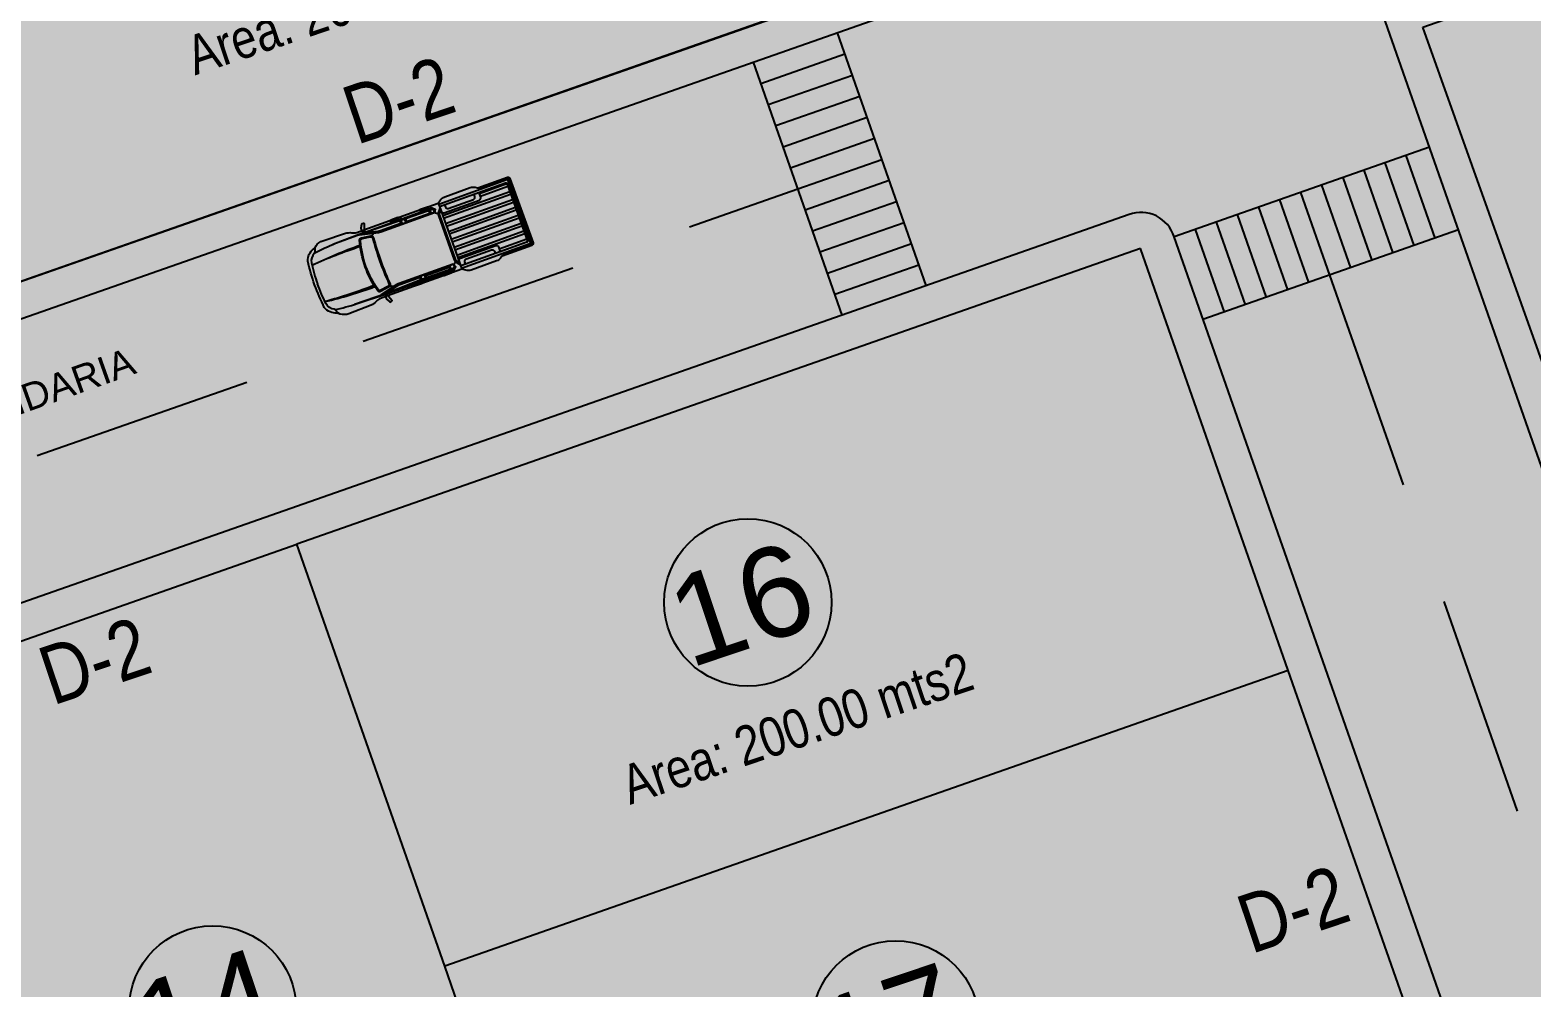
# Model space of a CAD drawing. Header units: millimetres. Extents: x 603733 to 1211550, y 1310999 to 2622648.
# Drawn here: x 604440.85 to 604474.45, y 1311220 to 1311241.42 of the extents above; entities that cross this region are included whole.
import ezdxf

# ---------------------------------------------------------------- set-up
doc = ezdxf.new("R2010")
doc.units = ezdxf.units.MM
for name, color, linetype in [('BOULEVARD', 3, 'Continuous'), ('ROTULOS LOTES', 1, 'Continuous'), ('texto', 7, 'Continuous')]:
    doc.layers.add(name, color=color, linetype=linetype)
doc.styles.add('PUNTOS PI', font='arial.ttf', dxfattribs={"height": 2.75})
doc.styles.add('ROTULOS', font='arial.ttf', dxfattribs={"height": 3})
doc.styles.add('TSN - Arial Narrow', font='ARIALN.TTF')

# ---------------------------------------------------------------- blocks, each defined once
blk = doc.blocks.new('A$C07152BA5')
for color, points in [(253, [(0.2166324381255227, 1.972851275235079, -0.2596389835430822), (0.369571372051724, 2.125920849852264, 0.2202862808786482), (0.4055565011198518, 2.167643316547572, -0.1133709259093873), (0.4381577878810122, 2.226780023976051, 0.2633922538076526), (0.1588966560084384, 2.044871327234434, 0.01702397132734076), (0.04505931772292016, 1.505241967504862, 0.01702397132734192), (-5.890615240033981e-08, 0.9555798550136363, 0.2633922536187772), (0.2156592593841569, 0.7014763091835783, -0.1133709254286114), (0.2013097516028211, 0.7674618049059063, 0.2202862809127305), (0.1787427731323987, 0.8177253627218306, -0.259638983544986), (0.07590343954507262, 1.008105728309602, -0.03307258661391017), (0.1143259765804898, 1.49513603009805, -0.03307284082326972)]), (20, [(1.217280335512162, 0.8693700162669643, -0.1061314572311136), (1.350079627612536, 1.77975470597654, 0.02644318014039986), (0.2015793965871566, 1.918342938648408, 0.02924573563146822), (0.1143246918267526, 1.495127222565044, 0.0292442766892154), (0.07704877263023935, 1.064642804667229, 0.02644318014170535)]), (22, [(1.529334117774852, 0.6942655483726412), (1.568206767202355, 0.6637316602282226), (1.613482897519134, 0.6400206864345819), (1.675932551734149, 0.6448907360900193), (1.853745444212109, 1.863859093049541), (1.752959398203529, 1.902663715882227), (1.720414109411649, 1.885399373946711), (1.694822005811147, 1.864694993011653), (1.699151180218905, 1.858419748255983), (1.704689484089613, 1.822090407600626), (1.602902520098723, 1.277996851364151), (1.545019649434835, 0.727498933672905), (1.531602734001353, 0.6965350788086653)]), (20, [(1.910737716010772, 1.850760922301561, -0.04056839103574849), (1.853743861429393, 1.863859594799578, 1.149957615669228e-06), (1.853745444212109, 1.863859093049541), (1.752959398203529, 1.902663715882227, -0.0804623458597294), (1.685527131077833, 1.873560790438205, -0.2991901582828784), (1.704689484089613, 1.822090407600626, 0.04011002674693965), (1.545019649434835, 0.727498933672905, -0.1738268921655171), (1.531602734001353, 0.6965350788086653, 0.1247764595948846), (1.613482897519134, 0.6400206864345819), (1.675932551734149, 0.6448907360900193, -0.04056723918563349), (1.734291619271971, 0.6411624196916819), (2.998699315823615, 0.456670688232407), (3.006807050900534, 0.4325648781377822, -0.4207665491765686), (3.0840246375883, 0.4640176824759692, -0.1879680064295329), (3.067698489874601, 0.5347800806630403), (3.218970701564103, 1.571802968392149, -0.1599977302912152), (3.246794291771948, 1.627658267039806, -0.4426854633686685), (3.181528548477218, 1.675400231499225), (3.175159846665338, 1.666368142701685)]), (251, [(4.154267695615999, 0.1124685693066567, 0.1270166537925959), (4.054848500876687, 0.1017064268235117), (4.752080639824271, 4.330649971961975e-08, 0.4142135623730938), (4.803104860126041, 0.03803330427035689), (5.023965064203367, 1.552105744136497, 0.4142135623730938), (4.985931803123094, 1.603129964321852), (4.28869966417551, 1.704836348071694, 0.1270166537925254), (4.380901659373194, 1.66612211172469), (4.98232320335228, 1.578391775023192, -0.4142135623730949), (4.999226874904707, 1.555714343907312), (4.778366670827381, 0.04164190404117107, -0.4142135623730944), (4.755689239595085, 0.02473823260515928)]), (251, [(3.092436679173261, 0.5311714806593955, 0.1492762952438902), (3.099048653921577, 0.4878666198557571), (3.143023142827696, 0.4125586302297437), (3.326070904254689, 1.667413808930515), (3.262416013039833, 1.607805891596452, 0.1492762950977377), (3.243708890862763, 1.568194368621334)])]:
    blk.add_hatch(color=color).paths.add_polyline_path(points)
h = blk.add_hatch(color=22)
h.paths.add_polyline_path([(0.07704877263020782, 1.064642804666103, 0.003829806035672016), (0.07590235978455467, 1.008020008602191, 0.2416943549763166), (0.1664288778592814, 0.8261685555603308, -0.1278257627530451), (0.190759621746215, 0.8038987469746687, 0.02242338460043527), (0.6279922961769361, 0.6978598586025244), (1.243524973957816, 0.6029748568690205, -0.363273079195186), (1.255085580633022, 0.6120715695433319), (1.613482897698635, 0.6400206865534575, -0.1247764596712237), (1.531602734058211, 0.6965350787367254, -0.207088711828794), (1.495168461115099, 0.6807303454261273), (1.281474726740271, 0.6805410832166672, -0.3759278168440105), (1.231874317745678, 0.723893475253135, -0.01278260194916101), (1.219821907069626, 0.8352814223680948, -0.02820947151564502)])
h.paths.add_polyline_path([(1.362253199581984, 1.811696778048919, -0.01278260196719675), (1.405622988590039, 1.915000199107453, -0.3759278168440063), (1.465540778823197, 1.942376993596554), (1.690898368874653, 1.874983648228335, 0.0743776392316823), (1.752959398171518, 1.902663715835065), (1.459810602944344, 2.015531804878265, -0.363273078263199), (1.451330340822102, 2.027551911604538), (0.8343418431135965, 2.112456773974112, 0.02242338454582682), (0.3850372504021364, 2.135738515638277, -0.1278257632484674), (0.355358679112506, 2.121347133498489, 0.2416943553902637), (0.2166558903640389, 1.972933731098754, 0.003829806027245087), (0.2015793965869368, 1.91834293864759, -0.02820947151863493)])
h.paths.add_polyline_path([(3.12123004172463, 0.2631594482809303), (3.132184439571574, 0.3382556024007499, 0.1699505695374527), (3.119587191264145, 0.4031154527328908), (3.084024637470597, 0.4640176826775396, 0.4207665483346977), (3.006807050878896, 0.4325648781774363), (3.025488566607237, 0.3770212440285832), (2.946273305951401, 0.3263724608063625), (2.93127039493993, 0.3464998919516799), (2.923324527669963, 0.2920282468127727)])
h.paths.add_polyline_path([(3.306309120263904, 1.683158310130239, 0.1699505695374419), (3.336909607518464, 1.741716836811975), (3.347864005365409, 1.816812990931794), (3.149958491454503, 1.845681789418265), (3.142012624067658, 1.791210144276177), (3.179860307602212, 1.785689241252839), (3.223585815634578, 1.735045820707455), (3.181528548380484, 1.675400231372652, 0.4426854635167763), (3.246794291761641, 1.627658267082927, -0.02715364496178451), (3.254830853198655, 1.634952866239473)])
h = blk.add_hatch(color=253)
h.paths.add_polyline_path([(0.1907596216769889, 0.8038987470790744, -0.1478048092491073), (0.2013097516028211, 0.7674618049059063, 0.2038558458128414), (0.2462618624558672, 0.6582757839933038, 0.1668822820599795), (0.4219244545092806, 0.5739998240023851), (0.9530465304851532, 0.5117843190673739, 0.1159471966539703), (1.08944232063368, 0.5274364140350372), (1.105912549886853, 0.5333575699478388, -0.1231085121622859), (1.202443026355468, 0.5430560242384672), (1.327128260978498, 0.5248679867945611), (1.349731268011965, 0.5769266341812909), (0.691924050450325, 0.68578926846385, -0.02566630790614245)])
h.paths.add_polyline_path([(2.699676226708107, 0.324652187526226, -0.4142135623730946), (2.686998473014683, 0.3416602609213442), (2.68880277290009, 0.3540293555706739, -0.4142135623730951), (2.705810846295208, 0.3667071091476828), (2.874030533246696, 0.342168630566448, -0.4142135623730951), (2.88670828694012, 0.3251605569384992), (2.884903987054713, 0.3127914622891694, -0.4142135623730951), (2.86789591354318, 0.3001137087121606), (2.923324527684599, 0.2920282469131052), (2.931270394939929, 0.3464998919516802), (2.235943439882249, 0.4479283634573221), (2.227997572626919, 0.3934567181859165)])
h.paths.add_polyline_path([(1.391802025726065, 0.5710646414663643), (1.369475964922458, 0.519123048055917, -0.01194926116781115), (1.370590867823921, 0.5185280258301646), (2.004349271534011, 0.4260806587990373, -0.4142135623730943), (1.991671517840587, 0.4430887324269861), (1.993475817842409, 0.4554578268434852, -0.4142135623730951), (2.010483891237527, 0.4681355806533247), (2.178703578189015, 0.4435971018392593, -0.4142135623730951), (2.191381331766024, 0.4265890284441411), (2.189577031880617, 0.4142199337948114, -0.414213562373095), (2.172568958485499, 0.4015421802178025), (2.227997572626919, 0.3934567181859165), (2.235943439882249, 0.4479283634573221)])
h.paths.add_polyline_path([(3.142012624070048, 1.791210144292563), (3.149958491441794, 1.845681789331138), (3.094529877300374, 1.853767251363024, -0.4142135623730951), (3.107207630993798, 1.836759177967906), (3.105403330991976, 1.824390083318576, -0.4142135623730951), (3.088395257596858, 1.811712329508737), (2.92017557064537, 1.836250808322802, -0.4142135623730951), (2.907497817068361, 1.85325888171792), (2.909302116953768, 1.86562797636725, -0.4142135623730945), (2.926310190348886, 1.878305729944259), (2.454631536267698, 1.94711026083678), (2.446685669012368, 1.892638615565374)])
h.paths.add_polyline_path([(1.597224831581116, 2.072181568248197, -0.01194926116786598), (1.595986410160549, 2.071929829427972), (1.602544254972599, 2.015774893807247), (2.446685669012368, 1.892638615565374), (2.454631536267698, 1.94711026083678), (2.399202922126278, 1.955195722635835, -0.4142135623730951), (2.411880675819702, 1.938187649240717), (2.410076375934295, 1.925818554591388, -0.4142135623730949), (2.393068302539177, 1.913140801014379), (2.224848615587689, 1.937679279828444, -0.4142135623730951), (2.212170861894265, 1.954687353223562), (2.213975161779672, 1.967056447872892, -0.4142135623730945), (2.230983235291205, 1.979734201449901)])
h.paths.add_polyline_path([(0.6722433689283207, 2.290021826513112, 0.166882282059965), (0.4798260347452015, 2.259438282810152, 0.2038558458128223), (0.4055565011221915, 2.167643316555768, -0.1478048092492731), (0.3850372502347454, 2.135738515527919, -0.02566630790613953), (0.8990576798096299, 2.105761331273243), (1.560552036971785, 2.022175303660333), (1.553762224735692, 2.078521529445425), (1.429076989996247, 2.096709566889331, -0.1231085121619218), (1.339339481084608, 2.133579234359786), (1.325247037922964, 2.143958617001772, 0.1159471966536159), (1.199006163049489, 2.197921948740259)])
h = blk.add_hatch(color=253)
h.paths.add_polyline_path([(3.893284788937308, 0.06468763435259461, 0.1385523434527567), (4.001114172046073, 0.0788399821612984), (4.04643831262365, 0.09831622149795294, -0.1385523434527547), (4.154267695615999, 0.1124685693066567), (4.755689239595085, 0.02473823260515928, 0.4142135623730944), (4.778366670827381, 0.04164190404117107), (4.792801070143469, 0.1405946610029787), (4.764235869748518, 0.1447615132201463), (4.753973011858761, 0.07440610299818218, -0.4142135623731094), (4.731295580626465, 0.05750243156217039), (3.125401583034545, 0.291756795020774), (3.12123004172463, 0.2631594482809305), (3.186603278852999, 0.2029821828473359, 0.1509271441035683), (3.293187092174776, 0.1522248592227697)])
h.paths.add_polyline_path([(4.764235869748518, 0.1447615132201463), (4.792801070143469, 0.1405946610029787), (4.98479247558862, 1.456761586945504), (4.956227275193669, 1.460928438929841)])
h.paths.add_polyline_path([(4.966490133083425, 1.531283849151805), (4.956227275193669, 1.460928438929841), (4.98479247558862, 1.456761586945504), (4.999226874904707, 1.555714343907312, 0.4142135623730949), (4.98232320335228, 1.578391775023192), (4.380901659373194, 1.66612211172469, -0.1385523434528836), (4.281608393765055, 1.710487776435912), (4.243736601551063, 1.742099941475317, 0.1385523434528831), (4.144443336059339, 1.786465606186539), (3.544345639180392, 1.874002831056714, 0.1509271441034992), (3.42770363681484, 1.855807819636539), (3.347864005365409, 1.816812990931794), (3.343692464055493, 1.788215644191951), (4.949586461530998, 1.553961280500516, -0.4142135623730944)])
h = blk.add_hatch(color=254)
h.paths.add_polyline_path([(3.206077646114863, 0.4984241321217269, 0.4142135623730951), (3.149384067975916, 0.4561649532988667), (3.132618782692589, 0.3412331736180931), (3.251362091163173, 0.3239118945784867), (3.259466736810282, 0.3794720200821757, -0.4142135623732612), (3.316160314949229, 0.4217311989050359), (3.909197270753793, 0.3352239357773215, -0.4142135623730945), (3.951456449693069, 0.278530357638374), (3.943351803929545, 0.2229702321346849), (4.062095112400129, 0.2056489528622478), (4.078860397567041, 0.3205807325430214, 0.414213562373095), (4.036601218744181, 0.3772743106819689)])
h.paths.add_polyline_path([(3.489373106043786, 1.609164282912388, -0.4142135623732612), (3.44711392710451, 1.665857861051336), (3.455218572751619, 1.721417986555025), (3.33647526439745, 1.738739265594631), (3.319709979114123, 1.623807485913858, 0.4142135623730951), (3.361969158053398, 1.56711390777491), (4.192492730682716, 1.445964086335152, 0.4142135623730951), (4.249186308821663, 1.488223265158013), (4.26595159410499, 1.603155045071617), (4.147208285634406, 1.620476324111223), (4.139103639987297, 1.564916198607534, -0.4142135623730945), (4.08241006184835, 1.522657019784674)])
h.paths.add_polyline_path([(3.343692464055493, 1.788215644191951), (3.336909607518464, 1.741716836811975), (3.33647526439745, 1.738739265594631), (4.892892883392051, 1.511702101677656, -0.4142135623730951), (4.909796554944478, 1.489024670328945), (4.906750896712765, 1.4681456387043), (4.956227275193669, 1.460928438929841), (4.966490133083425, 1.531283849151805, 0.4142135623730944), (4.949586461530998, 1.553961280500516)])
h.paths.add_polyline_path([(4.906750896712765, 1.4681456387043), (4.714759491151199, 0.1519787127617747), (4.764235869748518, 0.1447615132201463), (4.956227275193669, 1.460928438929841)])
h.paths.add_polyline_path([(4.714759491151199, 0.1519787127617747), (4.711713832919486, 0.1310996811371297, -0.4142135623730958), (4.68903640168719, 0.1141960094682872), (3.132618782692589, 0.3412331736180931), (3.132184439571574, 0.3382556024007499), (3.125401583034545, 0.291756795020774), (4.731295580626465, 0.05750243156217039, 0.4142135623730964), (4.753973011858761, 0.07440610299818218), (4.764235869748518, 0.1447615132201463)])
h = blk.add_hatch(color=255)
h.paths.add_polyline_path([(3.943351803908866, 0.222970231992921), (3.951456449693069, 0.278530357638374, 0.4142135623730945), (3.909197270753793, 0.3352239357773215), (3.316160314949229, 0.4217311989050359, 0.4142135623730946), (3.259466736810282, 0.3794720200821757), (3.251362091150678, 0.3239118944928253)])
h.paths.add_polyline_path([(4.08241006184835, 1.522657019784674, 0.4142135623730946), (4.139103639987297, 1.564916198607534), (4.147208285631049, 1.620476324088213), (3.455218572744085, 1.721417986503385), (3.44711392710451, 1.665857861051336, 0.4142135623730945), (3.489373106043786, 1.609164282912388)])
h = blk.add_hatch()
h.set_pattern_fill('ANSI32', scale=0.5, angle=126.7007068955071, style=0)
h.set_pattern_definition([(171.7007068955071, (-15.16962535120547, -3.519906194182113), (-0.02706449860558336, -0.185536419376974), []), (171.7007068955071, (-15.22244932467584, -3.449039221741259), (-0.02706449860558336, -0.185536419376974), [])])
edge = h.paths.add_edge_path()
edge.add_line((4.892892883392051, 1.511702101677656), (4.26595159410499, 1.603155045071617))
edge.add_line((4.26595159410499, 1.603155045071617), (4.249186308821663, 1.488223265390843))
edge.add_arc((4.199709930340759, 1.495440464932472), 0.04999999999999716, -98.29929310449688, -8.29929310449188, ccw=False)
edge.add_line((4.192492730682716, 1.445964086335152), (3.361969158053398, 1.56711390777491))
edge.add_arc((3.369186357711442, 1.616590286372229), 0.05000000000000071, 171.7007068955193, 261.70070689550715, ccw=False)
edge.add_line((3.319709979114123, 1.623807485913858), (3.149384067859501, 0.4561649532988667))
edge.add_line((3.149384067975916, 0.4561649532988667), (3.158618304063566, 0.4786221529357135))
edge.add_line((3.158618304063566, 0.4786221531685442), (3.178082684869878, 0.4944261510390788))
edge.add_line((3.178082684869878, 0.4944261510390788), (3.206077646114863, 0.4984241321217269))
edge.add_line((3.206077646114863, 0.4984241321217269), (4.036601218744181, 0.3772743106819689))
edge.add_arc((4.029384019086137, 0.3277979323174804), 0.05000000000000071, -8.29929310449188, 81.70070689550721, ccw=False)
edge.add_line((4.078860397567041, 0.3205807325430214), (4.062095112283714, 0.2056489528622478))
edge.add_line((4.062095112400129, 0.2056489528622478), (4.68903640168719, 0.1141960094682872))
edge.add_arc((4.691923281527124, 0.1339865608606488), 0.01999999999999957, 261.7007068955072, 351.7007068955072)
edge.add_line((4.711713832919486, 0.1310996811371297), (4.909796554944478, 1.489024670328945))
edge.add_arc((4.890006003552116, 1.491911550285295), 0.01999999999999957, -8.299293104492884, 81.70070689550712)
at = {"color": 7}
for p, q in [((2.400478039751761, 1.86906149960123, 32.67499999999999), (2.39217826013919, 1.812163664260879, 32.67499999999999)), ((2.514273710316047, 1.852461940608919, 32.67499999999999), (2.502365330932662, 1.770825915969908, 32.67499999999999)), ((3.336909607518464, 1.741716836811975, 32.67499999999999), (3.132184439571574, 0.3382556024007499, 32.67499999999999)), ((4.98479247558862, 1.456761586945504, 32.67499999999999), (4.906750896712765, 1.4681456387043, 32.67499999999999)), ((2.198396450141445, 0.4837229016702622, 32.67499999999999), (2.206696229754016, 0.5406207370106131, 32.67499999999999)), ((2.312192120705731, 0.4671233424451202, 32.67499999999999), (2.324100500089116, 0.5487593670841306, 32.67499999999999)), ((4.792801070143469, 0.1405946610029787, 32.67499999999999), (4.714759491151199, 0.1519787127617747, 32.67499999999999))]:
    blk.add_line(p, q, dxfattribs=at)
at = {"color": 7, "elevation": 32.67499999999999}
for points in [[(1.327128260978498, 0.5248679867945611), (1.202443026355468, 0.5430560242384672, 0.1231085121622605), (1.105912549886853, 0.5333575699478388), (1.08944232063368, 0.5274364140350372, -0.1159471966539582), (0.9530465304851532, 0.5117843190673739), (0.4219244545092806, 0.5739998240023851, -0.1668822820599636), (0.2462618624558672, 0.6582757839933038), (0.1930336904479191, 0.7107265673112124, -0.2441598973697272), (-5.890615284442902e-08, 0.9555798550136387, -0.01702397132734127), (0.0450593177229166, 1.505241967504844, -0.01702397132734127), (0.1588966560084373, 2.044871327234432, -0.2441598973697272), (0.4138325622770935, 2.224378554383293), (0.4798260347452015, 2.259438282810152, -0.1668822820599636), (0.6722433689283207, 2.290021826513112), (1.199006163049489, 2.197921948740259, -0.1159471966539582), (1.325247037922964, 2.143958617001772), (1.339339481084608, 2.133579234359786, 0.1231085121622605), (1.429076989996247, 2.096709566889331), (1.553762224735692, 2.078521529445425)], [(0.4798260347452015, 2.259438282810152, 0.2038558458119732), (0.4055565011221915, 2.167643316555768, -0.2202862809127305), (0.3695713720517233, 2.125920849852264, 0.259638983544986), (0.2166324381250888, 1.972851275233552, 0.03307271371853571), (0.1143262475961819, 1.495137888006866, 0.03307271371853571)], [(0.3710148119134828, 2.13581612566486, -0.02636531875948369), (0.8990576798096299, 2.105761331273243), (1.560552036971785, 2.022175303660333)], [(3.175159846665338, 1.666368142701685), (1.910723739303648, 1.850762960501015, -0.04055744074929812), (1.853745444212109, 1.863859093049541), (1.459810602944344, 2.015531804878265, -0.3632730766260101), (1.451330340816639, 2.027551911538467)], [(3.176724140765145, 1.67245610198006), (1.911633106414229, 1.856996984221041, -0.04066265233794355), (1.855507211643271, 1.869909611530602), (1.461427069501951, 2.02162089641206, -0.3372162360519412), (1.457591652055271, 2.026554316980764)], [(1.350079627707601, 1.779754705959931, 0.02644318014201505), (0.2015793966129422, 1.918342938646674, -0.02820947151757226), (1.362253199564293, 1.811696778051555)], [(2.39217826013919, 1.812163664260879), (1.915241706185043, 1.881735173519701, -0.04031900665301965), (1.863503315253183, 1.893601013580337), (1.54205401299987, 2.01507163583301)], [(3.347864005365409, 1.816812990931794), (3.336909607518464, 1.741716836811975, -0.1699505695374419), (3.306309120263904, 1.683158310130239), (3.254830853198655, 1.634952866239473, 0.1879680064295802), (3.218970701564103, 1.571802968392149), (3.067698489874601, 0.5347800806630403, 0.1879680064295881), (3.0840246375883, 0.4640176824759692), (3.119587191264145, 0.4031154527328908, -0.1699505695374527), (3.132184439571574, 0.3382556024007499), (3.12123004172463, 0.2631594482809305)], [(3.347864005365409, 1.816812990931794), (3.42770363681484, 1.855807819636539, -0.1509271441035182), (3.544345639180392, 1.874002831056714), (4.144443336059339, 1.786465606186539, -0.1385523434528273), (4.243736601551063, 1.742099941475317), (4.281608393765055, 1.710487776435912, 0.1385523434528187), (4.380901659373194, 1.66612211172469), (4.98232320335228, 1.578391775023192, -0.414213562373095), (4.999226874904707, 1.555714343907312), (4.778366670827381, 0.04164190404117107, -0.4142135623730945), (4.755689239595085, 0.02473823260515928), (4.154267695615999, 0.1124685693066567, 0.1385523434528295), (4.04643831262365, 0.09831622149795294), (4.001114172046073, 0.0788399821612984, -0.1385523434528268), (3.893284788937308, 0.06468763435259461), (3.293187092174776, 0.1522248592227697, -0.1509271441035182), (3.186603278852999, 0.2029821828473359), (3.12123004172463, 0.2631594482809305)], [(3.125401583034545, 0.291756795020774), (4.731295580626465, 0.05750243156217039, 0.4142135623730963), (4.753973011858761, 0.07440610299818218), (4.966490133083425, 1.531283849151805, 0.4142135623730944), (4.949586461530998, 1.553961280500516), (3.343692464055493, 1.788215644191951)], [(3.33647526439745, 1.738739265594631), (4.892892883392051, 1.511702101677656, -0.414213562373095), (4.909796554944478, 1.489024670328945), (4.711713832919486, 0.1310996811371297, -0.4142135623730958), (4.68903640168719, 0.1141960094682872), (3.132618782692589, 0.3412331736180931)], [(3.33647526439745, 1.738739265594631), (3.319709979114123, 1.623807485913858, 0.414213562373095), (3.361969158053398, 1.56711390777491), (4.192492730682716, 1.445964086335152, 0.414213562373095), (4.249186308821663, 1.488223265158013), (4.26595159410499, 1.603155045071617)], [(3.455218572751619, 1.721417986555025), (3.44711392710451, 1.665857861051336, 0.4142135623730945), (3.489373106043786, 1.609164282912388), (4.08241006184835, 1.522657019784674, 0.4142135623730945), (4.139103639987297, 1.564916198607534), (4.147208285634406, 1.620476324111223)], [(4.28869966417551, 1.704836348071694), (4.985931803123094, 1.603129964321852, -0.4142135623730939), (5.023965064203367, 1.552105744136497), (4.803104860126041, 0.03803330427035689, -0.4142135623730882), (4.752080639824271, 4.330649971961975e-08), (4.054848500876687, 0.1017064268235117)], [(0.2462618624558672, 0.6582757839933038, -0.2038558458119732), (0.2013097516028211, 0.7674618049059063, 0.2202862809127305), (0.1787427731323987, 0.8177253627218306, -0.259638983544986), (0.07590343954507262, 1.008105728309602, -0.03307271371853571), (0.1143262475961819, 1.495137888006866, -0.03307271371853571)], [(3.326083808089606, 1.667502269148827, -0.007466976280426755), (3.323397187748924, 1.664910078747198), (3.271235681138933, 1.616064833477139, 0.1907670200378251), (3.243708890862763, 1.568194368621334), (3.092436679173261, 0.5311714806593955, 0.1907670200376496), (3.105141514795832, 0.4774323632009327), (3.141176068456843, 0.4157218155451119, -0.007466976280447708), (3.143010239000432, 0.4124701702967286)], [(1.217280335491523, 0.8693700162693858, -0.0264431801420151), (0.07704877259675413, 1.064642804674804, 0.02820947151757226), (1.219821907114238, 0.8352814223617315, 0.02820947151757226)], [(0.1772993332706392, 0.8078300869092345, 0.02636531875948369), (0.691924050450325, 0.68578926846385), (1.349731268011965, 0.5769266341812909)], [(2.998699315823615, 0.456670688232407), (1.734277642797679, 0.6411644590552896, 0.04055744074929812), (1.675932551734149, 0.6448907360900193), (1.255085580633022, 0.6120715695433319, 0.3632730766260101), (1.24352497397922, 0.6029748569708318)], [(2.9984593099216, 0.4503895530942827), (1.733368275570683, 0.6349304353352636, 0.04066265233794355), (1.675892485887744, 0.6385890699457377), (1.254895249847323, 0.605774445226416, 0.3445672416549141), (1.249771894072182, 0.6020118875894696)], [(2.206696229754016, 0.5406207370106131), (1.729759675799869, 0.610192246036604, 0.04031900665301965), (1.676787591073662, 0.6136006929446012), (1.334033330902457, 0.5890185225289315)], [(3.132618782692589, 0.3412331736180931), (3.149384067975916, 0.4561649532988667, -0.414213562373095), (3.206077646114863, 0.4984241321217269), (4.036601218744181, 0.3772743106819689, -0.414213562373095), (4.078860397567041, 0.3205807325430214), (4.062095112400129, 0.2056489528622478)], [(3.251362091163173, 0.3239118945784867), (3.259466736810282, 0.3794720200821757, -0.4142135623730945), (3.316160314949229, 0.4217311989050359), (3.909197270753793, 0.3352239357773215, -0.4142135623730945), (3.951456449693069, 0.278530357638374), (3.943351803929545, 0.2229702321346849)]]:
    blk.add_lwpolyline(points, format="xyb", dxfattribs=at)
for points in [[(1.562071361811832, 2.012312646722421), (0.8343418438453227, 2.112456773873419)], [(1.597224831581116, 2.072181568248197), (3.347864005365409, 1.816812990931794)], [(1.602544254972599, 2.015774893807247), (3.179860307602212, 1.78568924125284), (3.223585815634578, 1.735045820707455), (3.175159846665338, 1.666368142701685), (3.19221444579307, 1.732741662301123), (3.158390867640264, 1.758503525517881), (2.425216228934005, 1.865452899830416), (1.599553846288472, 2.005475577665493)], [(2.454631536267698, 1.94711026083678), (2.446685669012368, 1.892638615565374), (2.425216228934005, 1.865452899830416), (2.41330784955062, 1.783816875191405)], [(2.539011899498291, 1.848853340605274), (2.530712120002136, 1.791955505497754), (3.074958508368582, 1.712565401569009), (3.083258287981153, 1.769463236676529)], [(3.149958491441794, 1.845681789331138), (3.142012624070048, 1.791210144292563), (3.107996477279812, 1.765854636905715), (3.096088097896427, 1.684218612499535)], [(1.354004695196636, 0.5859442930668592), (0.6279922960093245, 0.6978598586283624)], [(3.12123004172463, 0.2631594482809305), (1.370590867823921, 0.5185280258301646)], [(1.391802025726065, 0.5710646414663643), (2.969118078472093, 0.3409789889119565), (3.025488566607237, 0.3770212440285832), (2.998699315823615, 0.456670688232407), (2.996082670404576, 0.388191080885008), (2.956309278029948, 0.3731649273540825), (2.223134639440104, 0.480114301899448), (1.391878379741684, 0.5817890353500843)], [(2.227997572626919, 0.3934567181859165), (2.235943439882249, 0.4479283634573221), (2.223134639440104, 0.480114301899448), (2.23504301882349, 0.5617503263056278)], [(2.336930309887975, 0.463514742674306), (2.345230089500546, 0.5204125780146569), (2.889476477983408, 0.4410224740859121), (2.881176698370837, 0.3841246387455612)], [(2.923324527684599, 0.2920282469131052), (2.931270394939929, 0.3464998919516802), (2.905914887669496, 0.3805160389747471), (2.917823267052881, 0.4621520633809268)]]:
    blk.add_lwpolyline(points, dxfattribs=at)
for points in [[(1.561441124184057, 2.014797087060288), (1.552255768910982, 2.09102306724526, -0.1585268291026489), (1.563067320501432, 2.139629260869697), (1.613501784973778, 2.204759299522266, -0.1769751147583408), (1.631939540733583, 2.216358944773674), (1.66108938108664, 2.212106810184196, -0.3626405039079287), (1.673888786695898, 2.197809199802577), (1.614730086759664, 2.085627104621381, -0.2312097484557497), (1.595986410160549, 2.071929829427972), (1.602748621837236, 2.014024896547198, -0.4929295308816837), (1.591372681548819, 2.002969690831378), (1.569925862248056, 2.006098173093051, -0.3386252916015527)], [(1.704689484089613, 1.822090407600626, 0.04011002674693939), (1.545019649434835, 0.727498933672905, -0.3951396783396247), (1.495168461115099, 0.6807303454261273), (1.281474726740271, 0.6805410832166672, -0.3759278168440104), (1.231874317745678, 0.723893475253135, -0.1400023974362862), (1.405622988590039, 1.915000199107453, -0.3759278168440063), (1.465540778823197, 1.942376993596554), (1.670275749289431, 1.881150857079774, -0.3951396783396247)], [(1.476445955922827, 0.7007137713953853), (1.299041768303141, 0.7005566495936364, -0.3782835512506614), (1.249388205353171, 0.7443180887494236, -0.1357990758811143), (1.416572474408895, 1.890423586824909, -0.3782835512506472), (1.476658053928986, 1.918177199317142), (1.646624858258292, 1.86734850727953, -0.3943637514586636), (1.681068375823088, 1.808418976143003, 0.03876530558182324), (1.526288287248462, 0.7473483888898045, -0.394363751458685)], [(2.213975161779672, 1.967056447872892), (2.212170861894265, 1.954687353223562, 0.414213562373095), (2.224848615587689, 1.937679279828444), (2.393068302539177, 1.913140801014379, 0.414213562373095), (2.410076375934295, 1.925818554591388), (2.411880675819702, 1.938187649240717, 0.414213562373095), (2.399202922126278, 1.955195722635835), (2.230983235291205, 1.979734201449901, 0.4142135623730945)], [(2.218468887382187, 1.956295108189806), (2.218108027358539, 1.953821289120242, 0.4142135623730657), (2.225714679574594, 1.943616445176303), (2.393934366409667, 1.919077966362238, 0.4142135623730946), (2.404139210470021, 1.926684618694708), (2.404500070493668, 1.929158437531441, 0.4142135623730729), (2.396893418277614, 1.939363281708211), (2.228673731442541, 1.963901760289446, 0.4142135623731018)], [(2.909302116953768, 1.86562797636725), (2.907497817068361, 1.85325888171792, 0.414213562373095), (2.92017557064537, 1.836250808322802), (3.088395257596858, 1.811712329508737, 0.414213562373095), (3.105403330991976, 1.824390083318576), (3.107207630993798, 1.836759177967906, 0.414213562373095), (3.094529877300374, 1.853767251363024), (2.926310190348886, 1.878305729944259, 0.4142135623730946)], [(2.913795842439868, 1.854866636684164), (2.91343498241622, 1.852392817847431, 0.4142135623730657), (2.921041634632275, 1.842187973670661), (3.089261321583763, 1.817649495089427, 0.4142135623730946), (3.099466165644117, 1.825256147189066), (3.099827025551349, 1.8277299660258, 0.4142135623730729), (3.09222037345171, 1.837934810202569), (2.924000686500221, 1.862473289016634, 0.4142135623731018)], [(1.35269100277219, 0.5837434169370681), (1.322113331523724, 0.5133177337702364, 0.1585268291026489), (1.318589286878705, 0.4636484999209642), (1.34831677400507, 0.3868251072708517, 0.1769751147583408), (1.362672612187453, 0.3704418072011322), (1.391822452540509, 0.3661896728444844, 0.3626405039079287), (1.408172824885696, 0.3762351577170193), (1.38352575711906, 0.5006421362049878, 0.2312097484557497), (1.369475964922458, 0.519123048055917), (1.392497789114714, 0.5726833352819085, 0.4929295308816837), (1.384753970894963, 0.5865275710821152), (1.363307151477784, 0.5896560535766184, 0.3386252916015527)], [(1.991671517840587, 0.4430887324269861), (1.993475817842409, 0.4554578268434852, -0.414213562373095), (2.010483891237527, 0.4681355806533247), (2.178703578189015, 0.4435971018392593, -0.414213562373095), (2.191381331766024, 0.4265890284441411), (2.189577031880617, 0.4142199337948114, -0.414213562373095), (2.172568958485499, 0.4015421802178025), (2.004349271534011, 0.4260806587990373, -0.4142135623730945)], [(1.999052123283036, 0.4521179441362619), (1.999412983190268, 0.4545917629729956, -0.4142135623730657), (2.009617827250622, 0.4621984150726348), (2.17783751420211, 0.4376599364914, -0.4142135623730946), (2.185444166418165, 0.4274550923146307), (2.185083306394517, 0.424981273477897, -0.4142135623730729), (2.174878462334163, 0.4173746211454272), (2.006658775382675, 0.4419130999594927, -0.4142135623731018)], [(2.686998473014683, 0.3416602609213442), (2.68880277290009, 0.3540293555706739, -0.414213562373095), (2.705810846295208, 0.3667071091476828), (2.874030533246696, 0.342168630566448, -0.414213562373095), (2.88670828694012, 0.3251605569384992), (2.884903987054713, 0.3127914622891694, -0.414213562373095), (2.86789591354318, 0.3001137087121606), (2.699676226708107, 0.324652187526226, -0.4142135623730946)], [(2.694379078340717, 0.35068947263062), (2.694739938364364, 0.3531632914673537, -0.4142135623730657), (2.704944782424718, 0.3607699437998235), (2.873164469259791, 0.3362314649857581, -0.4142135623730946), (2.880771121475846, 0.3260266210418195), (2.880410261452198, 0.3235528019722551, -0.4142135623730729), (2.870205417391844, 0.3159461498726159), (2.701985730556771, 0.3404846286866814, -0.4142135623731018)]]:
    blk.add_lwpolyline(points, format="xyb", close=True, dxfattribs=at)
for centre, radius, start, end in [((1.629404635517858, 2.096270793350413, 32.67499999999999), 0.229672549161706, 284.1439406686918, 302.5449098491044), ((3.235839312546887, 1.681164053501561, 32.67499999999999), 0.05461575550948823, 186.0579365516956, 281.5710394916081), ((1.684011177858338, 0.8297774116508663, 32.67499999999999), 0.2024397515854507, 221.1614184495411, 249.611038948989), ((3.060795072233304, 0.4105348102748394, 32.67499999999999), 0.05830977912457869, 66.52293270374847, 157.80185182066)]:
    blk.add_arc(centre, radius, start, end)

msp = doc.modelspace()

# ---------------------------------------------------------------- hatches: boundary and pattern name
at = {"true_color": 0xafd9aa}
h = msp.add_hatch(color=9, dxfattribs=at)
h.dxf.hatch_style = 1
h.paths.add_polyline_path([(604399.8912043564, 1311192.273050849), (604396.8040560364, 1311197.011248347), (604392.9873507549, 1311202.869730185), (604391.5654373321, 1311205.06168521), (604378.680350755, 1311224.924730185), (604375.3013507549, 1311232.893730185), (604378.9283507549, 1311234.784730185), (604388.868350755, 1311237.399730185), (604406.859350755, 1311240.724730185), (604429.6713507549, 1311245.341730185), (604458.606350755, 1311250.405730185), (604489.332350755, 1311256.090730185), (604496.283350755, 1311232.101730185), (604508.476350755, 1311191.736730185), (604513.1913507549, 1311176.533730185), (604478.5313507549, 1311164.992730185), (604471.241350755, 1311162.632730185), (604455.3303507549, 1311157.256730185), (604428.685350755, 1311148.309730185), (604421.9243507549, 1311157.887730185), (604409.4138439307, 1311177.522549997), (604404.9145600987, 1311184.53174512), (604400.4706191386, 1311191.381838687, -0.999015293584679)])
h = msp.add_hatch(color=9, dxfattribs=at)
h.dxf.hatch_style = 1
h.paths.add_polyline_path([(604435.8764158629, 1311246.427696999), (604455.9467152597, 1311249.940259505), (604458.6546219519, 1311242.105027308), (604439.6748316423, 1311235.461353028), (604439.674831647, 1311235.461353014), (604424.9626340021, 1311230.311509542), (604420.3731247912, 1311243.459829902), (604430.1922911544, 1311245.447165124, -1), (604429.1504103554, 1311245.236295247), (604429.6713507549, 1311245.341730185)])
h = msp.add_hatch(color=9, dxfattribs=at)
h.dxf.hatch_style = 1
h.paths.add_polyline_path([(604458.6546219519, 1311242.105027308), (604455.9467152597, 1311249.940259505), (604435.8764158629, 1311246.427696999), (604439.6748316423, 1311235.461353028)])
h = msp.add_hatch(color=9, dxfattribs=at)
h.dxf.hatch_style = 1
h.paths.add_polyline_path([(604491.5813626865, 1311248.329034426), (604472.0126716039, 1311241.481540796), (604475.3224359112, 1311232.2040672), (604494.3241261749, 1311238.863323978)])
at = {"true_color": 0x636466}
h = msp.add_hatch(color=251, dxfattribs=at)
h.dxf.hatch_style = 1
h.paths.add_polyline_path([(604468.7747558685, 1311244.813459502, -0.410936273357473), (604470.2909494713, 1311244.136850873), (604477.9065317228, 1311222.407499867), (604478.6629104624, 1311222.672586048), (604475.3224359112, 1311232.2040672), (604472.0126716039, 1311241.481540796), (604470.3584620325, 1311246.20154902), (604458.6546228405, 1311242.10502762), (604439.6748316423, 1311235.461353028), (604439.674831647, 1311235.461353014), (604424.9626340021, 1311230.311509542), (604412.2505452512, 1311225.861782239), (604409.8342381201, 1311232.75479608), (604409.0830758737, 1311232.481394627), (604411.5220159399, 1311225.522780892, 0.35178767353132), (604412.5138738416, 1311225.095765894)])
at = {"true_color": 0xebebeb}
h = msp.add_hatch(color=7, dxfattribs=at)
h.dxf.hatch_style = 1
h.paths.add_polyline_path([(604470.2909494713, 1311244.136850873, 0.3975746266953256), (604468.8259366163, 1311244.831396766), (604458.9160141133, 1311241.358276393), (604460.8986582265, 1311235.701503993), (604465.4388430887, 1311237.292243136, -0.4337344616362732), (604466.4439172207, 1311236.796869096), (604472.1611628715, 1311238.800617597)])
at = {"true_color": 0x636466}
h = msp.add_hatch(color=251, dxfattribs=at)
h.dxf.hatch_style = 1
h.paths.add_polyline_path([(604459.0813638462, 1311240.886509524), (604458.9160141133, 1311241.358276393), (604457.0359871361, 1311240.699385267), (604457.2013494105, 1311240.227582615)])
at = {"true_color": 0xebebeb}
h = msp.add_hatch(color=7, dxfattribs=at)
h.dxf.hatch_style = 1
h.paths.add_polyline_path([(604418.1264388001, 1311227.062795777), (604420.1078074775, 1311221.409662381), (604459.0185724633, 1311235.042780592), (604457.0359871361, 1311240.699385267)])
h.paths.add_polyline_path([(604435.0903660514, 1311230.676887168), (604443.4639232768, 1311233.648104019), (604443.1459232239, 1311234.544299677), (604434.7723659987, 1311231.573082826)], flags=24)
at = {"true_color": 0x636466}
h = msp.add_hatch(color=251, dxfattribs=at)
h.dxf.hatch_style = 1
h.paths.add_polyline_path([(604459.2467261206, 1311240.414706872), (604457.366711685, 1311239.755779963), (604457.5320739595, 1311239.283977311), (604459.4120883951, 1311239.94290422)])
h = msp.add_hatch(color=251, dxfattribs=at)
h.dxf.hatch_style = 1
h.paths.add_polyline_path([(604459.5774506696, 1311239.471101569), (604457.697436234, 1311238.812174659), (604457.8627985085, 1311238.340372008), (604459.7428129441, 1311238.999298917)])
h = msp.add_hatch(color=251, dxfattribs=at)
h.dxf.hatch_style = 1
h.paths.add_polyline_path([(604459.9081752186, 1311238.527496265), (604458.028160783, 1311237.868569356), (604458.1920043563, 1311237.401099779), (604460.0720187919, 1311238.060026689)])
h = msp.add_hatch(color=251, dxfattribs=at)
h.dxf.hatch_style = 1
h.paths.add_polyline_path([(604467.0933220481, 1311234.946123185), (604467.565142145, 1311235.111484072), (604466.9157372789, 1311236.962229969), (604466.4439171819, 1311236.796869082)])
h.paths.add_polyline_path([(604467.8593774728, 1311237.292951743), (604467.3875573758, 1311237.127590856), (604468.0369622421, 1311235.276844959), (604468.508782339, 1311235.442205846)])
h.paths.add_polyline_path([(604468.9806024359, 1311235.607566733), (604469.452422533, 1311235.77292762), (604468.8030176667, 1311237.623673517), (604468.3311975697, 1311237.45831263)])
h.paths.add_polyline_path([(604469.9242426299, 1311235.938288507), (604470.3960627269, 1311236.103649394), (604469.7466578607, 1311237.954395291), (604469.2748377636, 1311237.789034404)])
h.paths.add_polyline_path([(604470.6902980546, 1311238.285117065), (604470.2184779576, 1311238.119756178), (604470.8678828238, 1311236.269010281), (604471.3397029209, 1311236.434371168)])
h.paths.add_polyline_path([(604471.6339382486, 1311238.615838839), (604471.1621181516, 1311238.450477952), (604471.8115230178, 1311236.599732055), (604472.2833431148, 1311236.765092942)])
h = msp.add_hatch(color=251, dxfattribs=at)
h.dxf.hatch_style = 1
h.paths.add_polyline_path([(604460.4027433408, 1311237.116421385), (604460.2373810663, 1311237.588224037), (604458.3573666307, 1311236.929297128), (604458.5227289052, 1311236.457494476)])
h = msp.add_hatch(color=251, dxfattribs=at)
h.dxf.hatch_style = 1
h.paths.add_polyline_path([(604437.3808350826, 1311226.614331311), (604446.8180386546, 1311229.921775753), (604465.6924457994, 1311236.536664636), (604466.4429575042, 1311236.800010325, 0.4324636515900183), (604465.4388430887, 1311237.292243136), (604418.2277217143, 1311220.75093898, 0.3812850690509138), (604417.7508923395, 1311219.736286234), (604418.5063983209, 1311219.999432048)])
at = {"true_color": 0xebebeb}
h = msp.add_hatch(color=7, dxfattribs=at)
h.dxf.hatch_style = 1
h.paths.add_polyline_path([(604467.0933220481, 1311234.946123185), (604479.6778817947, 1311199.081251314), (604485.6226191552, 1311200.417349251, -0.3509640261554229), (604486.0749136842, 1311201.281588671), (604491.0123984352, 1311203.025129773), (604487.0343864142, 1311214.363625359), (604482.0746547504, 1311212.611137963, -0.4159304823476278), (604481.2040937963, 1311213.009752088), (604477.9065347728, 1311222.407500936), (604472.8098867891, 1311236.949633045)])
h.paths.add_polyline_path([(604475.3372948549, 1311223.822527248), (604478.3023152947, 1311215.446773911), (604479.1987459951, 1311215.764110781), (604476.2337255555, 1311224.139864119)], flags=24)
h.paths.add_polyline_path([(604484.7827679107, 1311205.629203141), (604488.2600386343, 1311206.855156891), (604487.9225802033, 1311207.812317243), (604484.4453094797, 1311206.586363492)], flags=24)
h.paths.add_polyline_path([(604485.107232446, 1311205.056350227), (604488.5077214766, 1311206.271572163), (604488.1802294631, 1311207.187975139), (604484.7797404325, 1311205.972753203)], flags=24)
at = {"true_color": 0xafd9aa}
h = msp.add_hatch(color=9, dxfattribs=at)
h.dxf.hatch_style = 1
h.paths.add_polyline_path([(604468.9998803368, 1311227.099457593), (604465.6924457992, 1311236.536664636), (604446.8180386546, 1311229.921775753), (604450.1254731922, 1311220.48456871)])
at = {"true_color": 0x636466}
h = msp.add_hatch(color=251, dxfattribs=at)
h.dxf.hatch_style = 1
h.paths.add_polyline_path([(604460.5681056153, 1311236.644618733), (604458.6880911797, 1311235.985691824), (604458.8534534541, 1311235.513889172), (604460.7334678898, 1311236.172816081)])
h = msp.add_hatch(color=251, dxfattribs=at)
h.dxf.hatch_style = 1
h.paths.add_polyline_path([(604466.4428305835, 1311236.79996579), (604465.6924457992, 1311236.536664636), (604468.9998803368, 1311227.099457593), (604478.9221839497, 1311198.787836463), (604479.6778817947, 1311199.081251314)])
at = {"true_color": 0xafd9aa}
h = msp.add_hatch(color=9, dxfattribs=at)
h.dxf.hatch_style = 1
h.paths.add_polyline_path([(604450.1254731922, 1311220.48456871), (604446.8180386546, 1311229.921775753), (604437.3808350825, 1311226.614331311), (604440.6882696201, 1311217.177124268), (604443.9957041577, 1311207.739917224), (604453.4329077299, 1311211.047361666)])
h = msp.add_hatch(color=9, dxfattribs=at)
h.dxf.hatch_style = 1
h.paths.add_polyline_path([(604450.1254731922, 1311220.48456871), (604453.4329077299, 1311211.047361666), (604472.3073148745, 1311217.66225055), (604468.9998803368, 1311227.099457593)])

# ---------------------------------------------------------------- linework, layer by layer
for p, q in [((604468.8259365875, 1311244.831396756), (604412.5139461234, 1311225.095791226)), ((604477.9065317226, 1311222.407499868), (604470.2920958108, 1311244.133580052)), ((604460.8973827907, 1311235.705142997), (604458.9160728992, 1311241.358108668)), ((604457.2013494105, 1311240.227582615), (604459.0813638461, 1311240.886509524)), ((604459.0172970275, 1311235.046419596), (604457.0359871361, 1311240.699385267)), ((604457.3667116849, 1311239.755779963), (604459.2467261205, 1311240.414706872)), ((604457.5320739594, 1311239.283977311), (604459.412088395, 1311239.94290422)), ((604457.6974362339, 1311238.812174659), (604459.5774506695, 1311239.471101569)), ((604457.8627985084, 1311238.340372008), (604459.742812944, 1311238.999298917)), ((604458.0281607829, 1311237.868569356), (604459.9081752185, 1311238.527496265)), ((604472.1611628716, 1311238.800617597), (604466.4439468946, 1311236.796879496)), ((604471.6339382485, 1311238.615838839), (604472.2833431147, 1311236.765092943)), ((604470.6902980546, 1311238.285117065), (604471.3397029208, 1311236.434371168)), ((604471.1621181516, 1311238.450477952), (604471.8115230177, 1311236.599732056)), ((604455.5999805252, 1311237.018387348), (604458.0278886763, 1311237.869345715)), ((604458.1920043562, 1311237.401099779), (604460.0720187918, 1311238.060026689)), ((604469.7466578606, 1311237.954395291), (604470.3960627267, 1311236.103649395)), ((604470.2184779576, 1311238.119756178), (604470.8678828238, 1311236.269010281)), ((604458.3573666305, 1311236.929297128), (604460.2373810661, 1311237.588224037)), ((604468.8030176667, 1311237.623673517), (604469.4524225328, 1311235.77292762)), ((604469.2748377636, 1311237.789034404), (604469.9242426298, 1311235.938288508)), ((604465.4388430887, 1311237.292243136), (604418.2277217143, 1311220.75093898)), ((604467.8593774728, 1311237.292951743), (604468.5087823389, 1311235.442205847)), ((604468.3311975697, 1311237.45831263), (604468.9806024359, 1311235.607566733)), ((604458.5227289051, 1311236.457494476), (604460.4027433407, 1311237.116421385)), ((604466.9157372789, 1311236.962229969), (604467.565142145, 1311235.111484072)), ((604472.8098857804, 1311236.949632691), (604467.0926286639, 1311234.945880172)), ((604467.3875573758, 1311237.127590856), (604468.036962242, 1311235.276844959)), ((604465.6924457994, 1311236.536664636), (604446.8180386547, 1311229.921775753)), ((604458.6880911794, 1311235.985691824), (604460.568105615, 1311236.644618733)), ((604468.9998803368, 1311227.099457593), (604465.6924457992, 1311236.536664636)), ((604479.6778817947, 1311199.081251314), (604466.4439174974, 1311236.796868183)), ((604458.8534534537, 1311235.513889172), (604460.7334678894, 1311236.172816081)), ((604448.3037044012, 1311234.461113008), (604452.9947756837, 1311236.105288203)), ((604469.9242426298, 1311235.938288508), (604471.5684178247, 1311231.247217225)), ((604441.0074282773, 1311231.903838668), (604445.6984995598, 1311233.548013863)), ((604437.3808350826, 1311226.614331311), (604446.8180386546, 1311229.921775753)), ((604450.1254731922, 1311220.48456871), (604446.8180386546, 1311229.921775753)), ((604472.4813227084, 1311228.642566639), (604474.1254979033, 1311223.951495357)), ((604468.9998803368, 1311227.099457593), (604450.1254731922, 1311220.48456871)), ((604472.3073148745, 1311217.66225055), (604468.9998803368, 1311227.099457593)), ((604453.4329077299, 1311211.047361666), (604450.1254731922, 1311220.48456871))]:
    msp.add_line(p, q)
at = {"color": 2}
msp.add_line((604458.9377786302, 1311242.204136444), (604412.2505452513, 1311225.861782239), dxfattribs=at)
for points in [[(604455.9467152597, 1311249.940259505), (604435.8764158629, 1311246.427696999), (604439.6748301988, 1311235.461352523), (604458.6546219519, 1311242.105027308), (604455.9467152597, 1311249.940259505)], [(604472.0126716039, 1311241.481540796), (604491.5813626865, 1311248.329034426), (604494.3241261749, 1311238.863323978), (604475.3224359112, 1311232.2040672), (604472.0126716039, 1311241.481540796)]]:
    msp.add_lwpolyline(points)
at = {"color": 1}
for centre in [(604456.9089259784, 1311228.620598908), (604444.933721361, 1311219.517048371), (604460.216360516, 1311219.183391864)]:
    msp.add_circle(centre, 1.872097552434422, dxfattribs=at)
msp.add_arc((604465.7095669457, 1311236.574225737), 0.7673593628710497, 16.86640028777305, 110.6586295758701)

# ---------------------------------------------------------------- block references
at = {"layer": 'BOULEVARD', "rotation": 28.04121494886569}
msp.add_blockref('A$C07152BA5', (604447.881284911, 1311234.371019498, -32.67499999999999), dxfattribs=at)

# ---------------------------------------------------------------- texts
at = {"color": 0, "linetype": 'Continuous', "lineweight": 25, "ltscale": 0.1, "attachment_point": 1, "style": 'TSN - Arial Narrow'}
for s, insert, char_height, width, rotation in [('\\pi-2.62211,l4.37019,t4.37019;Area: 200.00 mts2', (604442.6048721841, 1311240.67655228), 0.8740375330483229, 14.13315553382551, 18.57546149079549), ('D-2', (604447.7373658041, 1311240.090452947), 1.311056299572484, 21.19973330073827, 18.575461490795494), ('D-2', (604440.9373226401, 1311227.552620401), 1.311056299572484, 21.19973330073827, 18.575461490795494), ('\\pi-2.62211,l4.37019,t4.37019;Area: 200.00 mts2', (604452.3347642436, 1311224.363141433), 0.8740375330483229, 14.13315553382551, 18.57546149079549), ('D-2', (604467.7520568486, 1311221.99655832), 1.311056299572484, 21.19973330073827, 18.575461490795494)]:
    msp.add_mtext(s, dxfattribs=dict(at, insert=insert, char_height=char_height, width=width, rotation=rotation))
at = {"layer": 'ROTULOS LOTES', "color": 18, "true_color": 0x000000, "style": 'ROTULOS'}
for s, p in [('16', (604455.595548101, 1311227.138529134)), ('14', (604443.617580722, 1311218.054790282)), ('17', (604458.9029826387, 1311217.70132209))]:
    msp.add_text(s, height=2.014157069480245, rotation=18.57546149149244, dxfattribs=at).set_placement(p)
at = {"layer": 'texto', "color": 0, "style": 'PUNTOS PI'}
msp.add_text('CALLE SECUNDARIA', height=0.6130523191524597, rotation=19.5363790907041, dxfattribs=at).set_placement((604435.1832359427, 1311230.889105755))

doc.saveas('drawing.dxf')
